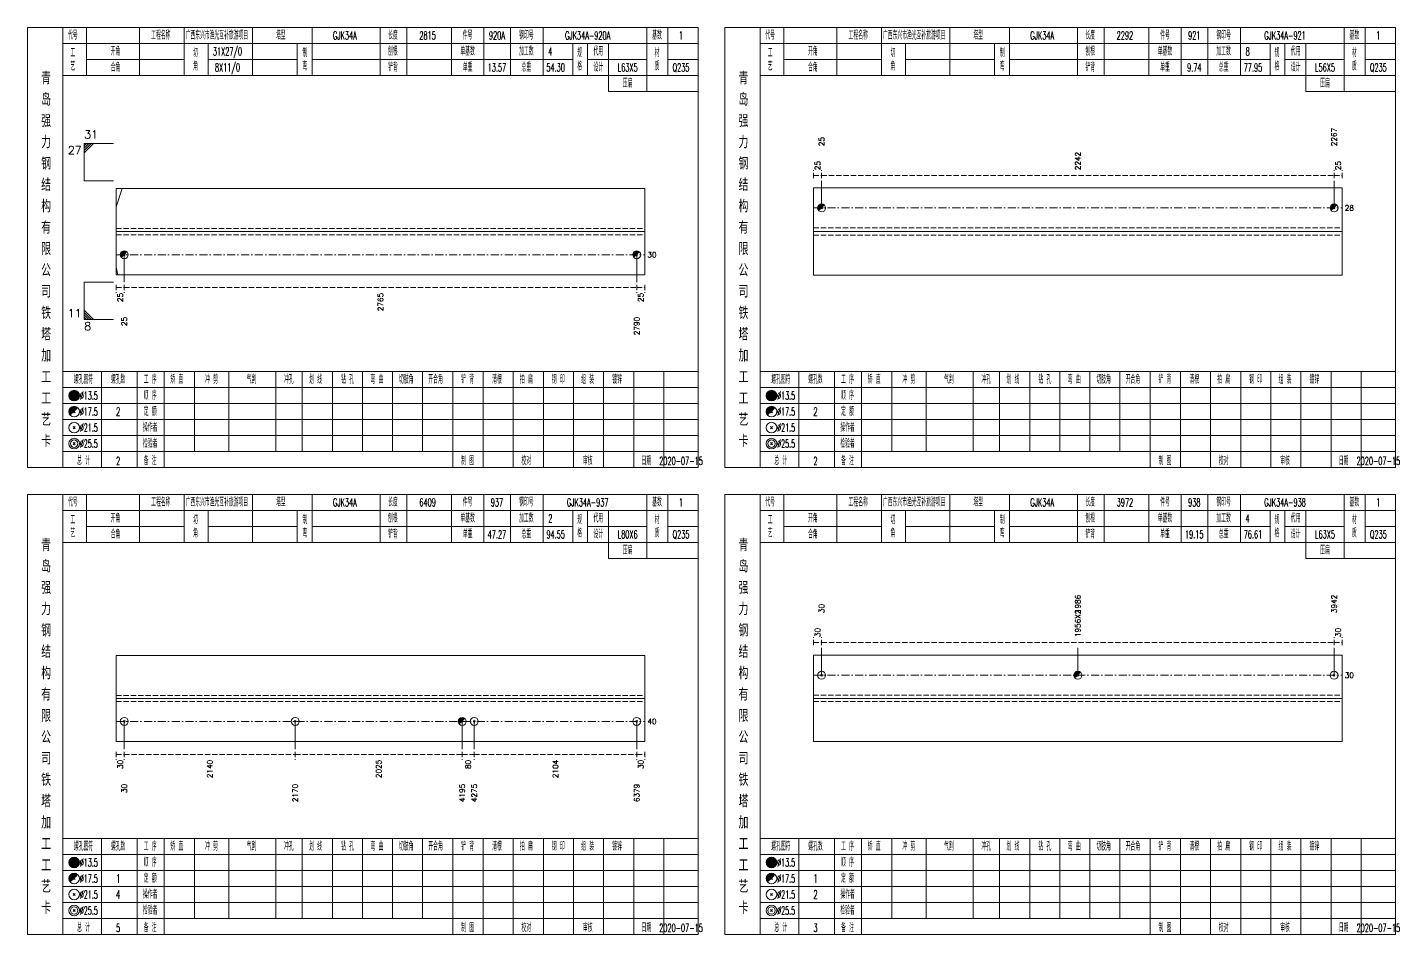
# Model space of a CAD drawing. Extents: x 0 to 2606, y -377 to 6479.
# Drawn here: x 1307 to 1821, y 2100 to 2440 of the extents above; entities that cross this region are included whole.
import ezdxf
from ezdxf.enums import TextEntityAlignment as Align

# ---------------------------------------------------------------- set-up
doc = ezdxf.new("R2010")
doc.units = 0
doc.header["$MEASUREMENT"] = 0
doc.linetypes.add('一点画线', pattern=[5.2, 3, -1, 0.2, -1])
doc.linetypes.add('虚线', pattern=[2.75, 2, -0.75])
doc.layers.get('0').update_dxf_attribs({"linetype": 'CONTINUOUS', "lineweight": 25})
doc.layers.add('1', color=7, linetype='CONTINUOUS', lineweight=25)
doc.layers.add('4', color=7, linetype='CONTINUOUS', lineweight=25)
doc.styles.get("Standard").update_dxf_attribs({"font": 'simplex.shx', "width": 0.7, "height": 3, "bigfont": 'gbhzfs.shx'})

msp = doc.modelspace()

# ---------------------------------------------------------------- linework, layer by layer
at = {"color": 7, "linetype": 'Continuous', "lineweight": 13}
for p, q in [((1328.3, 2396.5), (1339.3, 2396.5)), ((1328.3, 2382.5), (1328.3, 2396.5)), ((1329.17, 2396.5), (1328.3, 2395.62)), ((1330.05, 2396.5), (1328.3, 2394.75)), ((1330.92, 2396.5), (1328.3, 2393.88)), ((1331.8, 2396.5), (1328.3, 2393)), ((1328.3, 2382.5), (1339.3, 2382.5)), ((1604.7, 2372.34), (1604.7, 2382.5)), ((1796.8, 2372.34), (1796.8, 2382.5)), ((1340.3, 2372.75), (1342.48, 2379.69)), ((1343.3, 2354.81), (1343.3, 2344.5)), ((1535.4, 2354.81), (1535.4, 2344.5)), ((1340.3, 2350.14), (1340.86, 2347.31)), ((1328.3, 2344.5), (1339.3, 2344.5)), ((1328.3, 2344.5), (1328.3, 2330.5)), ((1331.8, 2330.5), (1328.3, 2334)), ((1330.92, 2330.5), (1328.3, 2333.12)), ((1330.05, 2330.5), (1328.3, 2332.25)), ((1329.17, 2330.5), (1328.3, 2331.38)), ((1328.3, 2330.5), (1339.3, 2330.5)), ((1604.7, 2197.19), (1604.7, 2207.5)), ((1700.75, 2197.19), (1700.75, 2207.5)), ((1796.8, 2197.19), (1796.8, 2207.5)), ((1604.4, 2196.89), (1605, 2197.49)), ((1605, 2196.89), (1604.4, 2197.49)), ((1796.5, 2196.89), (1797.1, 2197.49)), ((1797.1, 2196.89), (1796.5, 2197.49)), ((1343.3, 2179.88), (1343.3, 2169.5)), ((1407.37, 2179.88), (1407.37, 2169.5)), ((1469.97, 2179.88), (1469.97, 2169.5)), ((1474.47, 2179.88), (1474.47, 2169.5)), ((1535.4, 2179.88), (1535.4, 2169.5))]:
    msp.add_line(p, q, dxfattribs=at)
at = {"color": 8, "linetype": '虚线', "lineweight": 9}
for p, q in [((1601.7, 2383.5), (1601.7, 2386.5)), ((1601.7, 2384.5), (1604.7, 2384.5)), ((1604.7, 2383.5), (1604.7, 2386.5)), ((1604.7, 2383.5), (1604.7, 2386.5)), ((1604.7, 2384.5), (1796.8, 2384.5)), ((1796.8, 2383.5), (1796.8, 2386.5)), ((1796.8, 2383.5), (1796.8, 2386.5)), ((1796.8, 2384.5), (1799.8, 2384.5)), ((1799.8, 2383.5), (1799.8, 2386.5)), ((1340.3, 2343.5), (1340.3, 2340.5)), ((1340.3, 2342.5), (1343.3, 2342.5)), ((1343.3, 2343.5), (1343.3, 2340.5)), ((1343.3, 2343.5), (1343.3, 2340.5)), ((1343.3, 2342.5), (1535.4, 2342.5)), ((1535.4, 2343.5), (1535.4, 2340.5)), ((1535.4, 2343.5), (1535.4, 2340.5)), ((1535.4, 2342.5), (1538.4, 2342.5)), ((1538.4, 2343.5), (1538.4, 2340.5)), ((1601.7, 2208.5), (1601.7, 2211.5)), ((1601.7, 2209.5), (1604.7, 2209.5)), ((1604.7, 2208.5), (1604.7, 2211.5)), ((1604.7, 2208.5), (1604.7, 2211.5)), ((1604.7, 2209.5), (1796.8, 2209.5)), ((1796.8, 2208.5), (1796.8, 2211.5)), ((1796.8, 2208.5), (1796.8, 2211.5)), ((1796.8, 2209.5), (1799.8, 2209.5)), ((1799.8, 2208.5), (1799.8, 2211.5)), ((1340.3, 2168.5), (1340.3, 2165.5)), ((1340.3, 2167.5), (1343.3, 2167.5)), ((1343.3, 2168.5), (1343.3, 2165.5)), ((1343.3, 2168.5), (1343.3, 2165.5)), ((1343.3, 2167.5), (1407.37, 2167.5)), ((1407.37, 2168.5), (1407.37, 2165.5)), ((1407.37, 2168.5), (1407.37, 2165.5)), ((1407.37, 2167.5), (1469.97, 2167.5)), ((1469.97, 2168.5), (1469.97, 2165.5)), ((1469.97, 2168.5), (1469.97, 2165.5)), ((1469.97, 2167.5), (1474.47, 2167.5)), ((1474.47, 2168.5), (1474.47, 2165.5)), ((1474.47, 2168.5), (1474.47, 2165.5)), ((1474.47, 2167.5), (1535.4, 2167.5)), ((1535.4, 2168.5), (1535.4, 2165.5)), ((1535.4, 2168.5), (1535.4, 2165.5)), ((1535.4, 2167.5), (1538.4, 2167.5)), ((1538.4, 2168.5), (1538.4, 2165.5))]:
    msp.add_line(p, q, dxfattribs=at)
at = {"color": 7, "linetype": 'Continuous', "lineweight": 18}
for p, q in [((1340.3, 2379.69), (1340.3, 2347.31)), ((1340.3, 2379.69), (1538.4, 2379.69)), ((1538.4, 2379.69), (1538.4, 2347.31)), ((1601.7, 2379.84), (1601.7, 2347.16)), ((1601.7, 2379.84), (1799.8, 2379.84)), ((1799.8, 2379.84), (1799.8, 2347.16)), ((1340.3, 2363.5), (1538.4, 2363.5)), ((1601.7, 2363.5), (1799.8, 2363.5)), ((1340.3, 2204.62), (1340.3, 2172.38)), ((1340.3, 2204.62), (1538.4, 2204.62)), ((1538.4, 2204.62), (1538.4, 2172.38)), ((1601.7, 2204.69), (1601.7, 2172.31)), ((1601.7, 2204.69), (1799.8, 2204.69)), ((1799.8, 2204.69), (1799.8, 2172.31)), ((1340.3, 2188.5), (1538.4, 2188.5)), ((1601.7, 2188.5), (1799.8, 2188.5))]:
    msp.add_line(p, q, dxfattribs=at)
at = {"color": 3, "linetype": '一点画线', "lineweight": 13}
for p, q in [((1601.7, 2372.34), (1799.8, 2372.34)), ((1340.3, 2354.81), (1538.4, 2354.81)), ((1601.7, 2197.19), (1799.8, 2197.19)), ((1340.3, 2179.88), (1538.4, 2179.88))]:
    msp.add_line(p, q, dxfattribs=at)
at = {"color": 7, "linetype": 'Continuous', "lineweight": 0}
for p, q in [((1604.4, 2372.04), (1605, 2372.64)), ((1604.4, 2372.64), (1605, 2372.04)), ((1796.5, 2372.04), (1797.1, 2372.64)), ((1796.5, 2372.64), (1797.1, 2372.04)), ((1700.45, 2196.89), (1701.05, 2197.49)), ((1700.45, 2197.49), (1701.05, 2196.89))]:
    msp.add_line(p, q, dxfattribs=at)
at = {"color": 1, "linetype": '虚线', "lineweight": 18}
for p, q in [((1340.3, 2364.69), (1538.4, 2364.69)), ((1340.3, 2362.31), (1538.4, 2362.31)), ((1601.7, 2364.84), (1799.8, 2364.84)), ((1601.7, 2362.16), (1799.8, 2362.16)), ((1340.3, 2189.62), (1538.4, 2189.62)), ((1340.3, 2187.38), (1538.4, 2187.38)), ((1601.7, 2189.69), (1799.8, 2189.69)), ((1601.7, 2187.31), (1799.8, 2187.31))]:
    msp.add_line(p, q, dxfattribs=at)
at = {"color": 7, "linetype": 'Continuous', "lineweight": 13}
for centre in [(1604.7, 2372.34), (1796.8, 2372.34), (1604.7, 2197.19), (1700.75, 2197.19), (1796.8, 2197.19)]:
    msp.add_circle(centre, 1.5, dxfattribs=at)
for centre, radius in [((1604.7, 2372.34), 1.35), ((1604.7, 2372.34), 1.2), ((1604.7, 2372.34), 1.05), ((1604.7, 2372.34), 0.9), ((1604.7, 2372.34), 0.75), ((1604.7, 2372.34), 0.6), ((1604.7, 2372.34), 0.45), ((1604.7, 2372.34), 0.3), ((1604.7, 2372.34), 0.15), ((1796.8, 2372.34), 1.35), ((1796.8, 2372.34), 1.2), ((1796.8, 2372.34), 1.05), ((1796.8, 2372.34), 0.9), ((1796.8, 2372.34), 0.75), ((1796.8, 2372.34), 0.6), ((1796.8, 2372.34), 0.45), ((1796.8, 2372.34), 0.3), ((1796.8, 2372.34), 0.15), ((1700.75, 2197.19), 1.35), ((1700.75, 2197.19), 1.2), ((1700.75, 2197.19), 1.05), ((1700.75, 2197.19), 0.9), ((1700.75, 2197.19), 0.75), ((1700.75, 2197.19), 0.6), ((1700.75, 2197.19), 0.45), ((1700.75, 2197.19), 0.3), ((1700.75, 2197.19), 0.15)]:
    msp.add_arc(centre, radius, 45, 225, dxfattribs=at)
at = {"layer": '1', "color": 7, "linetype": 'Continuous', "lineweight": 0}
for p, q in [((1343, 2354.51), (1343.6, 2355.11)), ((1343, 2355.11), (1343.6, 2354.51)), ((1535.1, 2354.51), (1535.7, 2355.11)), ((1535.1, 2355.11), (1535.7, 2354.51)), ((1469.67, 2179.57), (1470.27, 2180.18)), ((1469.67, 2180.18), (1470.27, 2179.57))]:
    msp.add_line(p, q, dxfattribs=at)
at = {"layer": '1', "color": 7, "linetype": 'Continuous', "lineweight": 18}
for p, q in [((1340.3, 2347.31), (1538.4, 2347.31)), ((1601.7, 2347.16), (1799.8, 2347.16)), ((1340.3, 2172.38), (1538.4, 2172.38)), ((1601.7, 2172.31), (1799.8, 2172.31))]:
    msp.add_line(p, q, dxfattribs=at)
at = {"layer": '1', "color": 7, "linetype": 'Continuous', "lineweight": 13}
for p, q in [((1343, 2179.57), (1343.6, 2180.18)), ((1343.6, 2179.57), (1343, 2180.18)), ((1407.07, 2179.57), (1407.67, 2180.18)), ((1407.67, 2179.57), (1407.07, 2180.18)), ((1474.17, 2179.57), (1474.77, 2180.18)), ((1474.77, 2179.57), (1474.17, 2180.18)), ((1535.1, 2179.57), (1535.7, 2180.18)), ((1535.7, 2179.57), (1535.1, 2180.18))]:
    msp.add_line(p, q, dxfattribs=at)
for centre in [(1343.3, 2354.81), (1535.4, 2354.81), (1343.3, 2179.88), (1407.37, 2179.88), (1469.97, 2179.88), (1474.47, 2179.88), (1535.4, 2179.88)]:
    msp.add_circle(centre, 1.5, dxfattribs=at)
for centre, radius in [((1343.3, 2354.81), 1.35), ((1343.3, 2354.81), 1.2), ((1343.3, 2354.81), 1.05), ((1343.3, 2354.81), 0.9), ((1535.4, 2354.81), 1.35), ((1535.4, 2354.81), 1.2), ((1535.4, 2354.81), 1.05), ((1535.4, 2354.81), 0.9), ((1343.3, 2354.81), 0.75), ((1343.3, 2354.81), 0.6), ((1343.3, 2354.81), 0.45), ((1343.3, 2354.81), 0.3), ((1343.3, 2354.81), 0.15), ((1535.4, 2354.81), 0.75), ((1535.4, 2354.81), 0.6), ((1535.4, 2354.81), 0.45), ((1535.4, 2354.81), 0.3), ((1535.4, 2354.81), 0.15), ((1469.97, 2179.88), 1.35), ((1469.97, 2179.88), 1.2), ((1469.97, 2179.88), 1.05), ((1469.97, 2179.88), 0.9), ((1469.97, 2179.88), 0.75), ((1469.97, 2179.88), 0.6), ((1469.97, 2179.88), 0.45), ((1469.97, 2179.88), 0.3), ((1469.97, 2179.88), 0.15)]:
    msp.add_arc(centre, radius, 45, 225, dxfattribs=at)
at = {"layer": '4', "color": 1, "linetype": 'Continuous', "lineweight": 18}
for p, q in [((1320.3, 2275), (1320.3, 2440)), ((1329.2, 2422), (1329.2, 2440)), ((1349, 2422), (1349, 2440)), ((1365.8, 2422), (1365.8, 2440)), ((1391.4, 2422), (1391.4, 2440)), ((1413.7, 2422), (1413.7, 2440)), ((1439.2, 2422), (1439.2, 2440)), ((1449.2, 2422), (1449.2, 2440)), ((1465.9, 2422), (1465.9, 2440)), ((1478.1, 2422), (1478.1, 2440)), ((1488.1, 2422), (1488.1, 2440)), ((1500.3, 2422), (1500.3, 2440)), ((1539.2, 2416), (1539.2, 2440)), ((1547, 2422), (1547, 2440)), ((1581.7, 2275), (1581.7, 2440)), ((1590.6, 2422), (1590.6, 2440)), ((1610.4, 2422), (1610.4, 2440)), ((1627.2, 2422), (1627.2, 2440)), ((1652.8, 2422), (1652.8, 2440)), ((1675.1, 2422), (1675.1, 2440)), ((1700.6, 2422), (1700.6, 2440)), ((1710.6, 2422), (1710.6, 2440)), ((1727.3, 2422), (1727.3, 2440)), ((1739.5, 2422), (1739.5, 2440)), ((1749.5, 2422), (1749.5, 2440)), ((1761.7, 2422), (1761.7, 2440)), ((1800.6, 2416), (1800.6, 2440)), ((1808.4, 2422), (1808.4, 2440)), ((1320.3, 2434), (1558.4, 2434)), ((1374.8, 2422), (1374.8, 2434)), ((1408.1, 2422), (1408.1, 2434)), ((1511.4, 2422), (1511.4, 2434)), ((1517, 2422), (1517, 2434)), ((1524.8, 2416), (1524.8, 2434)), ((1581.7, 2434), (1819.8, 2434)), ((1636.2, 2422), (1636.2, 2434)), ((1669.5, 2422), (1669.5, 2434)), ((1772.8, 2422), (1772.8, 2434)), ((1778.4, 2422), (1778.4, 2434)), ((1786.2, 2416), (1786.2, 2434)), ((1329.2, 2428), (1365.8, 2428)), ((1374.8, 2428), (1408.1, 2428)), ((1413.7, 2428), (1511.4, 2428)), ((1517, 2428), (1539.2, 2428)), ((1547, 2428), (1558.4, 2428)), ((1590.6, 2428), (1627.2, 2428)), ((1636.2, 2428), (1669.5, 2428)), ((1675.1, 2428), (1772.8, 2428)), ((1778.4, 2428), (1800.6, 2428)), ((1808.4, 2428), (1819.8, 2428)), ((1320.3, 2422), (1558.4, 2422)), ((1581.7, 2422), (1819.8, 2422)), ((1524.8, 2416), (1558.4, 2416)), ((1786.2, 2416), (1819.8, 2416)), ((1320.3, 2311), (1558.4, 2311)), ((1334.8, 2275), (1334.8, 2311)), ((1348.1, 2275), (1348.1, 2311)), ((1358.2, 2275), (1358.2, 2311)), ((1369.6, 2281), (1369.6, 2311)), ((1382.5, 2281), (1382.5, 2311)), ((1400.1, 2281), (1400.1, 2311)), ((1410, 2281), (1410, 2311)), ((1421.3, 2281), (1421.3, 2311)), ((1432.6, 2281), (1432.6, 2311)), ((1443.9, 2281), (1443.9, 2311)), ((1455.1, 2281), (1455.1, 2311)), ((1466.5, 2281), (1466.5, 2311)), ((1477.8, 2281), (1477.8, 2311)), ((1489.1, 2281), (1489.1, 2311)), ((1500.4, 2281), (1500.4, 2311)), ((1511.7, 2281), (1511.7, 2311)), ((1523, 2281), (1523, 2311)), ((1534.3, 2281), (1534.3, 2311)), ((1545.6, 2281), (1545.6, 2311)), ((1581.7, 2311), (1819.8, 2311)), ((1596.2, 2275), (1596.2, 2311)), ((1609.5, 2275), (1609.5, 2311)), ((1619.6, 2275), (1619.6, 2311)), ((1631, 2281), (1631, 2311)), ((1643.9, 2281), (1643.9, 2311)), ((1661.5, 2281), (1661.5, 2311)), ((1671.4, 2281), (1671.4, 2311)), ((1682.7, 2281), (1682.7, 2311)), ((1694, 2281), (1694, 2311)), ((1705.3, 2281), (1705.3, 2311)), ((1716.5, 2281), (1716.5, 2311)), ((1727.9, 2281), (1727.9, 2311)), ((1739.2, 2281), (1739.2, 2311)), ((1750.5, 2281), (1750.5, 2311)), ((1761.8, 2281), (1761.8, 2311)), ((1773.1, 2281), (1773.1, 2311)), ((1784.4, 2281), (1784.4, 2311)), ((1795.7, 2281), (1795.7, 2311)), ((1807, 2281), (1807, 2311)), ((1320.3, 2305), (1558.4, 2305)), ((1581.7, 2305), (1819.8, 2305)), ((1320.3, 2299), (1558.4, 2299)), ((1581.7, 2299), (1819.8, 2299)), ((1320.3, 2293), (1558.4, 2293)), ((1581.7, 2293), (1819.8, 2293)), ((1320.3, 2287), (1558.4, 2287)), ((1581.7, 2287), (1819.8, 2287)), ((1320.3, 2281), (1558.4, 2281)), ((1466.5, 2275), (1466.5, 2281)), ((1477.8, 2275), (1477.8, 2281)), ((1489.1, 2275), (1489.1, 2281)), ((1500.4, 2275), (1500.4, 2281)), ((1511.7, 2275), (1511.7, 2281)), ((1523, 2275), (1523, 2281)), ((1534.3, 2275), (1534.3, 2281)), ((1545.6, 2275), (1545.6, 2281)), ((1581.7, 2281), (1819.8, 2281)), ((1727.9, 2275), (1727.9, 2281)), ((1739.2, 2275), (1739.2, 2281)), ((1750.5, 2275), (1750.5, 2281)), ((1761.8, 2275), (1761.8, 2281)), ((1773.1, 2275), (1773.1, 2281)), ((1784.4, 2275), (1784.4, 2281)), ((1795.7, 2275), (1795.7, 2281)), ((1807, 2275), (1807, 2281)), ((1320.3, 2100), (1320.3, 2265)), ((1329.2, 2247), (1329.2, 2265)), ((1349, 2247), (1349, 2265)), ((1365.8, 2247), (1365.8, 2265)), ((1391.4, 2247), (1391.4, 2265)), ((1413.7, 2247), (1413.7, 2265)), ((1439.2, 2247), (1439.2, 2265)), ((1449.2, 2247), (1449.2, 2265)), ((1465.9, 2247), (1465.9, 2265)), ((1478.1, 2247), (1478.1, 2265)), ((1488.1, 2247), (1488.1, 2265)), ((1500.3, 2247), (1500.3, 2265)), ((1539.2, 2241), (1539.2, 2265)), ((1547, 2247), (1547, 2265)), ((1581.7, 2100), (1581.7, 2265)), ((1590.6, 2247), (1590.6, 2265)), ((1610.4, 2247), (1610.4, 2265)), ((1627.2, 2247), (1627.2, 2265)), ((1652.8, 2247), (1652.8, 2265)), ((1675.1, 2247), (1675.1, 2265)), ((1700.6, 2247), (1700.6, 2265)), ((1710.6, 2247), (1710.6, 2265)), ((1727.3, 2247), (1727.3, 2265)), ((1739.5, 2247), (1739.5, 2265)), ((1749.5, 2247), (1749.5, 2265)), ((1761.7, 2247), (1761.7, 2265)), ((1800.6, 2241), (1800.6, 2265)), ((1808.4, 2247), (1808.4, 2265)), ((1320.3, 2259), (1558.4, 2259)), ((1374.8, 2247), (1374.8, 2259)), ((1408.1, 2247), (1408.1, 2259)), ((1511.4, 2247), (1511.4, 2259)), ((1517, 2247), (1517, 2259)), ((1524.8, 2241), (1524.8, 2259)), ((1581.7, 2259), (1819.8, 2259)), ((1636.2, 2247), (1636.2, 2259)), ((1669.5, 2247), (1669.5, 2259)), ((1772.8, 2247), (1772.8, 2259)), ((1778.4, 2247), (1778.4, 2259)), ((1786.2, 2241), (1786.2, 2259)), ((1329.2, 2253), (1365.8, 2253)), ((1374.8, 2253), (1408.1, 2253)), ((1413.7, 2253), (1511.4, 2253)), ((1517, 2253), (1539.2, 2253)), ((1547, 2253), (1558.4, 2253)), ((1590.6, 2253), (1627.2, 2253)), ((1636.2, 2253), (1669.5, 2253)), ((1675.1, 2253), (1772.8, 2253)), ((1778.4, 2253), (1800.6, 2253)), ((1808.4, 2253), (1819.8, 2253)), ((1320.3, 2247), (1558.4, 2247)), ((1581.7, 2247), (1819.8, 2247)), ((1524.8, 2241), (1558.4, 2241)), ((1786.2, 2241), (1819.8, 2241)), ((1320.3, 2136), (1558.4, 2136)), ((1334.8, 2100), (1334.8, 2136)), ((1348.1, 2100), (1348.1, 2136)), ((1358.2, 2100), (1358.2, 2136)), ((1369.6, 2106), (1369.6, 2136)), ((1382.5, 2106), (1382.5, 2136)), ((1400.1, 2106), (1400.1, 2136)), ((1410, 2106), (1410, 2136)), ((1421.3, 2106), (1421.3, 2136)), ((1432.6, 2106), (1432.6, 2136)), ((1443.9, 2106), (1443.9, 2136)), ((1455.1, 2106), (1455.1, 2136)), ((1466.5, 2106), (1466.5, 2136)), ((1477.8, 2106), (1477.8, 2136)), ((1489.1, 2106), (1489.1, 2136)), ((1500.4, 2106), (1500.4, 2136)), ((1511.7, 2106), (1511.7, 2136)), ((1523, 2106), (1523, 2136)), ((1534.3, 2106), (1534.3, 2136)), ((1545.6, 2106), (1545.6, 2136)), ((1581.7, 2136), (1819.8, 2136)), ((1596.2, 2100), (1596.2, 2136)), ((1609.5, 2100), (1609.5, 2136)), ((1619.6, 2100), (1619.6, 2136)), ((1631, 2106), (1631, 2136)), ((1643.9, 2106), (1643.9, 2136)), ((1661.5, 2106), (1661.5, 2136)), ((1671.4, 2106), (1671.4, 2136)), ((1682.7, 2106), (1682.7, 2136)), ((1694, 2106), (1694, 2136)), ((1705.3, 2106), (1705.3, 2136)), ((1716.5, 2106), (1716.5, 2136)), ((1727.9, 2106), (1727.9, 2136)), ((1739.2, 2106), (1739.2, 2136)), ((1750.5, 2106), (1750.5, 2136)), ((1761.8, 2106), (1761.8, 2136)), ((1773.1, 2106), (1773.1, 2136)), ((1784.4, 2106), (1784.4, 2136)), ((1795.7, 2106), (1795.7, 2136)), ((1807, 2106), (1807, 2136)), ((1320.3, 2130), (1558.4, 2130)), ((1581.7, 2130), (1819.8, 2130)), ((1320.3, 2124), (1558.4, 2124)), ((1581.7, 2124), (1819.8, 2124)), ((1320.3, 2118), (1558.4, 2118)), ((1581.7, 2118), (1819.8, 2118)), ((1320.3, 2112), (1558.4, 2112)), ((1581.7, 2112), (1819.8, 2112)), ((1320.3, 2106), (1558.4, 2106)), ((1466.5, 2100), (1466.5, 2106)), ((1477.8, 2100), (1477.8, 2106)), ((1489.1, 2100), (1489.1, 2106)), ((1500.4, 2100), (1500.4, 2106)), ((1511.7, 2100), (1511.7, 2106)), ((1523, 2100), (1523, 2106)), ((1534.3, 2100), (1534.3, 2106)), ((1545.6, 2100), (1545.6, 2106)), ((1581.7, 2106), (1819.8, 2106)), ((1727.9, 2100), (1727.9, 2106)), ((1739.2, 2100), (1739.2, 2106)), ((1750.5, 2100), (1750.5, 2106)), ((1761.8, 2100), (1761.8, 2106)), ((1773.1, 2100), (1773.1, 2106)), ((1784.4, 2100), (1784.4, 2106)), ((1795.7, 2100), (1795.7, 2106)), ((1807, 2100), (1807, 2106))]:
    msp.add_line(p, q, dxfattribs=at)
at = {"layer": '4', "color": 7, "linetype": 'Continuous', "lineweight": 13}
for p, q in [((1324.3, 2301.8), (1324.7, 2302.2)), ((1324.7, 2301.8), (1324.3, 2302.2)), ((1585.7, 2301.8), (1586.1, 2302.2)), ((1586.1, 2301.8), (1585.7, 2302.2)), ((1324.1, 2289.6), (1324.9, 2290.4)), ((1324.9, 2289.6), (1324.1, 2290.4)), ((1585.5, 2289.6), (1586.3, 2290.4)), ((1586.3, 2289.6), (1585.5, 2290.4)), ((1324.1, 2283.6), (1324.9, 2284.4)), ((1324.9, 2283.6), (1324.1, 2284.4)), ((1585.5, 2283.6), (1586.3, 2284.4)), ((1586.3, 2283.6), (1585.5, 2284.4)), ((1324.3, 2126.8), (1324.7, 2127.2)), ((1324.7, 2126.8), (1324.3, 2127.2)), ((1585.7, 2126.8), (1586.1, 2127.2)), ((1586.1, 2126.8), (1585.7, 2127.2)), ((1324.1, 2114.6), (1324.9, 2115.4)), ((1324.9, 2114.6), (1324.1, 2115.4)), ((1585.5, 2114.6), (1586.3, 2115.4)), ((1586.3, 2114.6), (1585.5, 2115.4)), ((1324.1, 2108.6), (1324.9, 2109.4)), ((1324.9, 2108.6), (1324.1, 2109.4)), ((1585.5, 2108.6), (1586.3, 2109.4)), ((1586.3, 2108.6), (1585.5, 2109.4))]:
    msp.add_line(p, q, dxfattribs=at)
at = {"layer": '4', "color": 7, "linetype": 'Continuous', "lineweight": 0}
for p, q in [((1324.1, 2295.6), (1324.9, 2296.4)), ((1324.1, 2296.4), (1324.9, 2295.6)), ((1585.5, 2295.6), (1586.3, 2296.4)), ((1585.5, 2296.4), (1586.3, 2295.6)), ((1324.1, 2120.6), (1324.9, 2121.4)), ((1324.1, 2121.4), (1324.9, 2120.6)), ((1585.5, 2120.6), (1586.3, 2121.4)), ((1585.5, 2121.4), (1586.3, 2120.6))]:
    msp.add_line(p, q, dxfattribs=at)
at = {"layer": '4', "color": 1, "linetype": 'Continuous', "lineweight": 18}
for points in [[(1307, 2440), (1307, 2275), (1558.4, 2275), (1558.4, 2440)], [(1568.4, 2440), (1568.4, 2275), (1819.8, 2275), (1819.8, 2440)], [(1307, 2265), (1307, 2100), (1558.4, 2100), (1558.4, 2265)], [(1568.4, 2265), (1568.4, 2100), (1819.8, 2100), (1819.8, 2265)]]:
    msp.add_lwpolyline(points, close=True, dxfattribs=at)
at = {"layer": '4', "color": 7, "linetype": 'Continuous', "lineweight": 13}
for centre, radius in [((1324.5, 2302), 2), ((1324.5, 2302), 1.8), ((1324.5, 2302), 1.6), ((1324.5, 2302), 1.4), ((1324.5, 2302), 1.2), ((1324.5, 2302), 1), ((1324.5, 2302), 0.8), ((1324.5, 2302), 0.6), ((1324.5, 2302), 0.4), ((1324.5, 2302), 0.2), ((1585.9, 2302), 2), ((1585.9, 2302), 1.8), ((1585.9, 2302), 1.6), ((1585.9, 2302), 1.4), ((1585.9, 2302), 1.2), ((1585.9, 2302), 1), ((1585.9, 2302), 0.8), ((1585.9, 2302), 0.6), ((1585.9, 2302), 0.4), ((1585.9, 2302), 0.2), ((1324.5, 2296), 2), ((1585.9, 2296), 2), ((1324.5, 2290), 2), ((1585.9, 2290), 2), ((1324.5, 2284), 2), ((1324.5, 2284), 1.4), ((1585.9, 2284), 2), ((1585.9, 2284), 1.4), ((1324.5, 2127), 2), ((1324.5, 2127), 1.8), ((1324.5, 2127), 1.6), ((1324.5, 2127), 1.4), ((1324.5, 2127), 1.2), ((1324.5, 2127), 1), ((1324.5, 2127), 0.8), ((1324.5, 2127), 0.6), ((1324.5, 2127), 0.4), ((1324.5, 2127), 0.2), ((1585.9, 2127), 2), ((1585.9, 2127), 1.8), ((1585.9, 2127), 1.6), ((1585.9, 2127), 1.4), ((1585.9, 2127), 1.2), ((1585.9, 2127), 1), ((1585.9, 2127), 0.8), ((1585.9, 2127), 0.6), ((1585.9, 2127), 0.4), ((1585.9, 2127), 0.2), ((1324.5, 2121), 2), ((1585.9, 2121), 2), ((1324.5, 2115), 2), ((1585.9, 2115), 2), ((1324.5, 2109), 2), ((1324.5, 2109), 1.4), ((1585.9, 2109), 2), ((1585.9, 2109), 1.4)]:
    msp.add_circle(centre, radius, dxfattribs=at)
for centre, radius in [((1324.5, 2296), 1.8), ((1324.5, 2296), 1.6), ((1324.5, 2296), 1.4), ((1324.5, 2296), 1.2), ((1324.5, 2296), 1), ((1324.5, 2296), 0.8), ((1324.5, 2296), 0.6), ((1324.5, 2296), 0.4), ((1324.5, 2296), 0.2), ((1585.9, 2296), 1.8), ((1585.9, 2296), 1.6), ((1585.9, 2296), 1.4), ((1585.9, 2296), 1.2), ((1585.9, 2296), 1), ((1585.9, 2296), 0.8), ((1585.9, 2296), 0.6), ((1585.9, 2296), 0.4), ((1585.9, 2296), 0.2), ((1324.5, 2121), 1.8), ((1324.5, 2121), 1.6), ((1324.5, 2121), 1.4), ((1324.5, 2121), 1.2), ((1324.5, 2121), 1), ((1324.5, 2121), 0.8), ((1324.5, 2121), 0.6), ((1324.5, 2121), 0.4), ((1324.5, 2121), 0.2), ((1585.9, 2121), 1.8), ((1585.9, 2121), 1.6), ((1585.9, 2121), 1.4), ((1585.9, 2121), 1.2), ((1585.9, 2121), 1), ((1585.9, 2121), 0.8), ((1585.9, 2121), 0.6), ((1585.9, 2121), 0.4), ((1585.9, 2121), 0.2)]:
    msp.add_arc(centre, radius, 45, 225, dxfattribs=at)

# ---------------------------------------------------------------- texts
at = {"color": 7, "linetype": 'Continuous', "lineweight": 13}
for s, p in [('2267', (1796.8, 2395.5)), ('25', (1604.7, 2395.5)), ('30', (1604.7, 2220.5)), ('1986', (1700.75, 2220.5)), ('3942', (1796.8, 2220.5))]:
    msp.add_text(s, height=2, rotation=90, dxfattribs=at).set_placement(p, align=Align.MIDDLE_LEFT)
msp.add_text('31', height=3, dxfattribs=at).set_placement((1328.3, 2397.5), align=Align.BOTTOM_LEFT)
msp.add_text('27', height=3, dxfattribs=at).set_placement((1327.3, 2395.5), align=Align.TOP_RIGHT)
at = {"color": 8, "linetype": 'Continuous', "lineweight": 9}
for s, p in [('2242', (1700.75, 2386.5)), ('25', (1603.2, 2386.5)), ('25', (1798.3, 2386.5)), ('1956X2', (1700.75, 2211.5)), ('30', (1603.2, 2211.5)), ('30', (1798.3, 2211.5))]:
    msp.add_text(s, height=2, rotation=90, dxfattribs=at).set_placement(p, align=Align.MIDDLE_LEFT)
at = {"color": 7, "linetype": 'Continuous', "lineweight": 13}
for s, p in [('28', (1800.8, 2372.34)), ('30', (1539.4, 2354.81)), ('30', (1800.8, 2197.19)), ('40', (1539.4, 2179.88))]:
    msp.add_text(s, height=2, dxfattribs=at).set_placement(p, align=Align.MIDDLE_LEFT)
at = {"color": 8, "linetype": 'Continuous', "lineweight": 9}
for s, p in [('25', (1341.8, 2340.5)), ('2765', (1439.35, 2340.5)), ('25', (1536.9, 2340.5)), ('30', (1341.8, 2165.5)), ('2140', (1375.34, 2165.5)), ('2025', (1438.67, 2165.5)), ('80', (1472.22, 2165.5)), ('2104', (1504.93, 2165.5)), ('30', (1536.9, 2165.5))]:
    msp.add_text(s, height=2, rotation=90, dxfattribs=at).set_placement(p, align=Align.MIDDLE_RIGHT)
at = {"color": 7, "linetype": 'Continuous', "lineweight": 13}
msp.add_text('11', height=3, dxfattribs=at).set_placement((1327.3, 2330.5), align=Align.BOTTOM_RIGHT)
msp.add_text('8', height=3, dxfattribs=at).set_placement((1328.3, 2329.5), align=Align.TOP_LEFT)
at = {"layer": '1', "color": 7, "linetype": 'Continuous', "lineweight": 13}
for s, p in [('25', (1343.3, 2331.5)), ('2790', (1535.4, 2331.5)), ('30', (1343.3, 2156.5)), ('2170', (1407.37, 2156.5)), ('4195', (1469.97, 2156.5)), ('4275', (1474.47, 2156.5)), ('6379', (1535.4, 2156.5))]:
    msp.add_text(s, height=2, rotation=90, dxfattribs=at).set_placement(p, align=Align.MIDDLE_RIGHT)
at = {"layer": '4', "color": 1, "linetype": 'Continuous', "lineweight": 13}
for s, height, width, p in [('代号', 3, 0.6, (1324, 2437)), ('工程名称', 3, 0.6, (1357, 2437)), ('广西东兴市渔光互补旅游项目', 3, 0.6, (1378, 2437)), ('塔型', 3, 0.6, (1402, 2437)), ('GJK34A', 3, 0.6, (1426, 2437)), ('长度', 3, 0.6, (1444, 2437)), ('2815', 3, 0.6, (1457, 2437)), ('件号', 3, 0.6, (1472, 2437)), ('920A', 3, 0.6, (1483, 2437)), ('钢印号', 3, 0.6, (1494, 2437)), ('GJK34A-920A', 3, 0.6, (1517, 2437)), ('基数', 3, 0.6, (1543, 2437)), ('1', 3, 0.6, (1552, 2437)), ('代号', 3, 0.6, (1585.4, 2437)), ('工程名称', 3, 0.6, (1618.4, 2437)), ('广西东兴市渔光互补旅游项目', 3, 0.6, (1639.4, 2437)), ('塔型', 3, 0.6, (1663.4, 2437)), ('GJK34A', 3, 0.6, (1687.4, 2437)), ('长度', 3, 0.6, (1705.4, 2437)), ('2292', 3, 0.6, (1718.4, 2437)), ('件号', 3, 0.6, (1733.4, 2437)), ('921', 3, 0.6, (1744.4, 2437)), ('钢印号', 3, 0.6, (1755.4, 2437)), ('GJK34A-921', 3, 0.6, (1778.4, 2437)), ('基数', 3, 0.6, (1804.4, 2437)), ('1', 3, 0.6, (1813.4, 2437)), ('31X27/0', 3, 0.6, (1382, 2431)), ('工', 3, 0.6, (1324, 2430.4)), ('开角', 3, 0.6, (1340, 2431)), ('切', 3, 0.6, (1370, 2430.4)), ('制', 3, 0.6, (1411, 2430.4)), ('刨根', 3, 0.6, (1444, 2431)), ('单基数', 3, 0.6, (1472, 2431)), ('加工数', 3, 0.6, (1494, 2431)), ('4', 3, 0.6, (1503, 2431)), ('规', 3, 0.6, (1514, 2430.4)), ('代用', 3, 0.6, (1521, 2431)), ('材', 3, 0.6, (1543, 2430.4)), ('工', 3, 0.6, (1585.4, 2430.4)), ('开角', 3, 0.6, (1601.4, 2431)), ('切', 3, 0.6, (1631.4, 2430.4)), ('制', 3, 0.6, (1672.4, 2430.4)), ('刨根', 3, 0.6, (1705.4, 2431)), ('单基数', 3, 0.6, (1733.4, 2431)), ('加工数', 3, 0.6, (1755.4, 2431)), ('8', 3, 0.6, (1764.4, 2431)), ('规', 3, 0.6, (1775.4, 2430.4)), ('代用', 3, 0.6, (1782.4, 2431)), ('材', 3, 0.6, (1804.4, 2430.4)), ('青', 4.6, 0.8, (1314, 2421)), ('艺', 3, 0.6, (1324, 2425.4)), ('合角', 3, 0.6, (1340, 2425)), ('角', 3, 0.6, (1370, 2425.4)), ('8X11/0', 3, 0.6, (1382, 2425)), ('弯', 3, 0.6, (1411, 2425.4)), ('铲背', 3, 0.6, (1444, 2425)), ('单重', 3, 0.6, (1472, 2425)), ('13.57', 3, 0.6, (1483, 2425)), ('总重', 3, 0.6, (1494, 2425)), ('54.30', 3, 0.6, (1505, 2425)), ('格', 3, 0.6, (1514, 2425.4)), ('设计', 3, 0.6, (1521, 2425)), ('L63X5', 3, 0.6, (1532, 2425)), ('质', 3, 0.6, (1543, 2425.4)), ('Q235', 3, 0.6, (1552, 2425)), ('青', 4.6, 0.8, (1575.4, 2421)), ('艺', 3, 0.6, (1585.4, 2425.4)), ('合角', 3, 0.6, (1601.4, 2425)), ('角', 3, 0.6, (1631.4, 2425.4)), ('弯', 3, 0.6, (1672.4, 2425.4)), ('铲背', 3, 0.6, (1705.4, 2425)), ('单重', 3, 0.6, (1733.4, 2425)), ('9.74', 3, 0.6, (1744.4, 2425)), ('总重', 3, 0.6, (1755.4, 2425)), ('77.95', 3, 0.6, (1766.4, 2425)), ('格', 3, 0.6, (1775.4, 2425.4)), ('设计', 3, 0.6, (1782.4, 2425)), ('L56X5', 3, 0.6, (1793.4, 2425)), ('质', 3, 0.6, (1804.4, 2425.4)), ('Q235', 3, 0.6, (1813.4, 2425)), ('压扁', 3, 0.6, (1532, 2419)), ('压扁', 3, 0.6, (1793.4, 2419)), ('岛', 4.6, 0.8, (1314, 2413)), ('岛', 4.6, 0.8, (1575.4, 2413)), ('强', 4.6, 0.8, (1314, 2405)), ('强', 4.6, 0.8, (1575.4, 2405)), ('力', 4.6, 0.8, (1314, 2397)), ('力', 4.6, 0.8, (1575.4, 2397)), ('钢', 4.6, 0.8, (1314, 2389)), ('钢', 4.6, 0.8, (1575.4, 2389)), ('结', 4.6, 0.8, (1314, 2381)), ('结', 4.6, 0.8, (1575.4, 2381)), ('构', 4.6, 0.8, (1314, 2373)), ('构', 4.6, 0.8, (1575.4, 2373)), ('有', 4.6, 0.8, (1314, 2365)), ('有', 4.6, 0.8, (1575.4, 2365)), ('限', 4.6, 0.8, (1314, 2357)), ('限', 4.6, 0.8, (1575.4, 2357)), ('公', 4.6, 0.8, (1314, 2349)), ('公', 4.6, 0.8, (1575.4, 2349)), ('司', 4.6, 0.8, (1314, 2341)), ('司', 4.6, 0.8, (1575.4, 2341)), ('铁', 4.6, 0.8, (1314, 2333)), ('铁', 4.6, 0.8, (1575.4, 2333)), ('塔', 4.6, 0.8, (1314, 2325)), ('塔', 4.6, 0.8, (1575.4, 2325)), ('加', 4.6, 0.8, (1314, 2317)), ('加', 4.6, 0.8, (1575.4, 2317)), ('工', 4.6, 0.8, (1314, 2309)), ('螺孔图符', 3, 0.6, (1328, 2308)), ('螺孔数', 3, 0.6, (1341, 2308)), ('工 序', 3, 0.6, (1353, 2308)), ('矫 直', 3, 0.6, (1363, 2308)), ('冲 剪', 3, 0.6, (1376, 2308)), ('气割', 3, 0.6, (1391, 2308)), ('冲孔', 3, 0.6, (1405, 2308)), ('划 线', 3, 0.6, (1415, 2308)), ('钻 孔', 3, 0.6, (1427, 2308)), ('弯 曲', 3, 0.6, (1438, 2308)), ('切肢角', 3, 0.6, (1449, 2308)), ('开合角', 3, 0.6, (1460, 2308)), ('铲 背', 3, 0.6, (1472, 2308)), ('清根', 3, 0.6, (1483, 2308)), ('拍 扁', 3, 0.6, (1494, 2308)), ('钢 印', 3, 0.6, (1506, 2308)), ('组 装', 3, 0.6, (1517, 2308)), ('镀锌', 3, 0.6, (1528, 2308)), ('工', 4.6, 0.8, (1575.4, 2309)), ('螺孔图符', 3, 0.6, (1589.4, 2308)), ('螺孔数', 3, 0.6, (1602.4, 2308)), ('工 序', 3, 0.6, (1614.4, 2308)), ('矫 直', 3, 0.6, (1624.4, 2308)), ('冲 剪', 3, 0.6, (1637.4, 2308)), ('气割', 3, 0.6, (1652.4, 2308)), ('冲孔', 3, 0.6, (1666.4, 2308)), ('划 线', 3, 0.6, (1676.4, 2308)), ('钻 孔', 3, 0.6, (1688.4, 2308)), ('弯 曲', 3, 0.6, (1699.4, 2308)), ('切肢角', 3, 0.6, (1710.4, 2308)), ('开合角', 3, 0.6, (1721.4, 2308)), ('铲 背', 3, 0.6, (1733.4, 2308)), ('清根', 3, 0.6, (1744.4, 2308)), ('拍 扁', 3, 0.6, (1755.4, 2308)), ('钢 印', 3, 0.6, (1767.4, 2308)), ('组 装', 3, 0.6, (1778.4, 2308)), ('镀锌', 3, 0.6, (1789.4, 2308)), ('工', 4.6, 0.8, (1314, 2301)), ('%%C13.5', 3, 0.5, (1330, 2302)), ('顺 序', 3, 0.6, (1353, 2302)), ('工', 4.6, 0.8, (1575.4, 2301)), ('%%C13.5', 3, 0.5, (1591.4, 2302)), ('顺 序', 3, 0.6, (1614.4, 2302)), ('艺', 4.6, 0.8, (1314, 2293)), ('%%C17.5', 3, 0.5, (1330, 2296)), ('2', 3.2, 0.6, (1341, 2296)), ('定 额', 3, 0.6, (1353, 2296)), ('艺', 4.6, 0.8, (1575.4, 2293)), ('%%C17.5', 3, 0.5, (1591.4, 2296)), ('2', 3.2, 0.6, (1602.4, 2296)), ('定 额', 3, 0.6, (1614.4, 2296)), ('%%C21.5', 3, 0.5, (1330, 2290)), ('操作者', 3, 0.6, (1353, 2290)), ('%%C21.5', 3, 0.5, (1591.4, 2290)), ('操作者', 3, 0.6, (1614.4, 2290)), ('卡', 4.6, 0.8, (1314, 2285)), ('%%C25.5', 3, 0.5, (1330, 2284)), ('检验者', 3, 0.6, (1353, 2284)), ('卡', 4.6, 0.8, (1575.4, 2285)), ('%%C25.5', 3, 0.5, (1591.4, 2284)), ('检验者', 3, 0.6, (1614.4, 2284)), ('总 计', 3, 0.6, (1328, 2277.5)), ('2', 3, 0.6, (1341, 2277.5)), ('备 注', 3, 0.6, (1353, 2277.5)), ('制 图', 3, 0.6, (1472, 2277.5)), ('校对', 3, 0.6, (1494, 2277.5)), ('审核', 3, 0.6, (1517, 2277.5)), ('日期', 3, 0.6, (1539, 2277.5)), ('2020-07-15', 3, 0.6, (1552, 2277.5)), ('总 计', 3, 0.6, (1589.4, 2277.5)), ('2', 3, 0.6, (1602.4, 2277.5)), ('备 注', 3, 0.6, (1614.4, 2277.5)), ('制 图', 3, 0.6, (1733.4, 2277.5)), ('校对', 3, 0.6, (1755.4, 2277.5)), ('审核', 3, 0.6, (1778.4, 2277.5)), ('日期', 3, 0.6, (1800.4, 2277.5)), ('2020-07-15', 3, 0.6, (1813.4, 2277.5)), ('代号', 3, 0.6, (1324, 2262)), ('工程名称', 3, 0.6, (1357, 2262)), ('广西东兴市渔光互补旅游项目', 3, 0.6, (1378, 2262)), ('塔型', 3, 0.6, (1402, 2262)), ('GJK34A', 3, 0.6, (1426, 2262)), ('长度', 3, 0.6, (1444, 2262)), ('6409', 3, 0.6, (1457, 2262)), ('件号', 3, 0.6, (1472, 2262)), ('937', 3, 0.6, (1483, 2262)), ('钢印号', 3, 0.6, (1494, 2262)), ('GJK34A-937', 3, 0.6, (1517, 2262)), ('基数', 3, 0.6, (1543, 2262)), ('1', 3, 0.6, (1552, 2262)), ('代号', 3, 0.6, (1585.4, 2262)), ('工程名称', 3, 0.6, (1618.4, 2262)), ('广西东兴市渔光互补旅游项目', 3, 0.6, (1639.4, 2262)), ('塔型', 3, 0.6, (1663.4, 2262)), ('GJK34A', 3, 0.6, (1687.4, 2262)), ('长度', 3, 0.6, (1705.4, 2262)), ('3972', 3, 0.6, (1718.4, 2262)), ('件号', 3, 0.6, (1733.4, 2262)), ('938', 3, 0.6, (1744.4, 2262)), ('钢印号', 3, 0.6, (1755.4, 2262)), ('GJK34A-938', 3, 0.6, (1778.4, 2262)), ('基数', 3, 0.6, (1804.4, 2262)), ('1', 3, 0.6, (1813.4, 2262)), ('工', 3, 0.6, (1324, 2255.4)), ('开角', 3, 0.6, (1340, 2256)), ('切', 3, 0.6, (1370, 2255.4)), ('制', 3, 0.6, (1411, 2255.4)), ('刨根', 3, 0.6, (1444, 2256)), ('单基数', 3, 0.6, (1472, 2256)), ('加工数', 3, 0.6, (1494, 2256)), ('2', 3, 0.6, (1503, 2256)), ('规', 3, 0.6, (1514, 2255.4)), ('代用', 3, 0.6, (1521, 2256)), ('材', 3, 0.6, (1543, 2255.4)), ('工', 3, 0.6, (1585.4, 2255.4)), ('开角', 3, 0.6, (1601.4, 2256)), ('切', 3, 0.6, (1631.4, 2255.4)), ('制', 3, 0.6, (1672.4, 2255.4)), ('刨根', 3, 0.6, (1705.4, 2256)), ('单基数', 3, 0.6, (1733.4, 2256)), ('加工数', 3, 0.6, (1755.4, 2256)), ('4', 3, 0.6, (1764.4, 2256)), ('规', 3, 0.6, (1775.4, 2255.4)), ('代用', 3, 0.6, (1782.4, 2256)), ('材', 3, 0.6, (1804.4, 2255.4)), ('青', 4.6, 0.8, (1314, 2246)), ('艺', 3, 0.6, (1324, 2250.4)), ('合角', 3, 0.6, (1340, 2250)), ('角', 3, 0.6, (1370, 2250.4)), ('弯', 3, 0.6, (1411, 2250.4)), ('铲背', 3, 0.6, (1444, 2250)), ('单重', 3, 0.6, (1472, 2250)), ('47.27', 3, 0.6, (1483, 2250)), ('总重', 3, 0.6, (1494, 2250)), ('94.55', 3, 0.6, (1505, 2250)), ('格', 3, 0.6, (1514, 2250.4)), ('设计', 3, 0.6, (1521, 2250)), ('L80X6', 3, 0.6, (1532, 2250)), ('质', 3, 0.6, (1543, 2250.4)), ('Q235', 3, 0.6, (1552, 2250)), ('青', 4.6, 0.8, (1575.4, 2246)), ('艺', 3, 0.6, (1585.4, 2250.4)), ('合角', 3, 0.6, (1601.4, 2250)), ('角', 3, 0.6, (1631.4, 2250.4)), ('弯', 3, 0.6, (1672.4, 2250.4)), ('铲背', 3, 0.6, (1705.4, 2250)), ('单重', 3, 0.6, (1733.4, 2250)), ('19.15', 3, 0.6, (1744.4, 2250)), ('总重', 3, 0.6, (1755.4, 2250)), ('76.61', 3, 0.6, (1766.4, 2250)), ('格', 3, 0.6, (1775.4, 2250.4)), ('设计', 3, 0.6, (1782.4, 2250)), ('L63X5', 3, 0.6, (1793.4, 2250)), ('质', 3, 0.6, (1804.4, 2250.4)), ('Q235', 3, 0.6, (1813.4, 2250)), ('压扁', 3, 0.6, (1532, 2244)), ('压扁', 3, 0.6, (1793.4, 2244)), ('岛', 4.6, 0.8, (1314, 2238)), ('岛', 4.6, 0.8, (1575.4, 2238)), ('强', 4.6, 0.8, (1314, 2230)), ('强', 4.6, 0.8, (1575.4, 2230)), ('力', 4.6, 0.8, (1314, 2222)), ('力', 4.6, 0.8, (1575.4, 2222)), ('钢', 4.6, 0.8, (1314, 2214)), ('钢', 4.6, 0.8, (1575.4, 2214)), ('结', 4.6, 0.8, (1314, 2206)), ('结', 4.6, 0.8, (1575.4, 2206)), ('构', 4.6, 0.8, (1314, 2198)), ('构', 4.6, 0.8, (1575.4, 2198)), ('有', 4.6, 0.8, (1314, 2190)), ('有', 4.6, 0.8, (1575.4, 2190)), ('限', 4.6, 0.8, (1314, 2182)), ('限', 4.6, 0.8, (1575.4, 2182)), ('公', 4.6, 0.8, (1314, 2174)), ('公', 4.6, 0.8, (1575.4, 2174)), ('司', 4.6, 0.8, (1314, 2166)), ('司', 4.6, 0.8, (1575.4, 2166)), ('铁', 4.6, 0.8, (1314, 2158)), ('铁', 4.6, 0.8, (1575.4, 2158)), ('塔', 4.6, 0.8, (1314, 2150)), ('塔', 4.6, 0.8, (1575.4, 2150)), ('加', 4.6, 0.8, (1314, 2142)), ('加', 4.6, 0.8, (1575.4, 2142)), ('工', 4.6, 0.8, (1314, 2134)), ('螺孔图符', 3, 0.6, (1328, 2133)), ('螺孔数', 3, 0.6, (1341, 2133)), ('工 序', 3, 0.6, (1353, 2133)), ('矫 直', 3, 0.6, (1363, 2133)), ('冲 剪', 3, 0.6, (1376, 2133)), ('气割', 3, 0.6, (1391, 2133)), ('冲孔', 3, 0.6, (1405, 2133)), ('划 线', 3, 0.6, (1415, 2133)), ('钻 孔', 3, 0.6, (1427, 2133)), ('弯 曲', 3, 0.6, (1438, 2133)), ('切肢角', 3, 0.6, (1449, 2133)), ('开合角', 3, 0.6, (1460, 2133)), ('铲 背', 3, 0.6, (1472, 2133)), ('清根', 3, 0.6, (1483, 2133)), ('拍 扁', 3, 0.6, (1494, 2133)), ('钢 印', 3, 0.6, (1506, 2133)), ('组 装', 3, 0.6, (1517, 2133)), ('镀锌', 3, 0.6, (1528, 2133)), ('工', 4.6, 0.8, (1575.4, 2134)), ('螺孔图符', 3, 0.6, (1589.4, 2133)), ('螺孔数', 3, 0.6, (1602.4, 2133)), ('工 序', 3, 0.6, (1614.4, 2133)), ('矫 直', 3, 0.6, (1624.4, 2133)), ('冲 剪', 3, 0.6, (1637.4, 2133)), ('气割', 3, 0.6, (1652.4, 2133)), ('冲孔', 3, 0.6, (1666.4, 2133)), ('划 线', 3, 0.6, (1676.4, 2133)), ('钻 孔', 3, 0.6, (1688.4, 2133)), ('弯 曲', 3, 0.6, (1699.4, 2133)), ('切肢角', 3, 0.6, (1710.4, 2133)), ('开合角', 3, 0.6, (1721.4, 2133)), ('铲 背', 3, 0.6, (1733.4, 2133)), ('清根', 3, 0.6, (1744.4, 2133)), ('拍 扁', 3, 0.6, (1755.4, 2133)), ('钢 印', 3, 0.6, (1767.4, 2133)), ('组 装', 3, 0.6, (1778.4, 2133)), ('镀锌', 3, 0.6, (1789.4, 2133)), ('工', 4.6, 0.8, (1314, 2126)), ('%%C13.5', 3, 0.5, (1330, 2127)), ('顺 序', 3, 0.6, (1353, 2127)), ('工', 4.6, 0.8, (1575.4, 2126)), ('%%C13.5', 3, 0.5, (1591.4, 2127)), ('顺 序', 3, 0.6, (1614.4, 2127)), ('艺', 4.6, 0.8, (1314, 2118)), ('%%C17.5', 3, 0.5, (1330, 2121)), ('1', 3.2, 0.6, (1341, 2121)), ('定 额', 3, 0.6, (1353, 2121)), ('艺', 4.6, 0.8, (1575.4, 2118)), ('%%C17.5', 3, 0.5, (1591.4, 2121)), ('1', 3.2, 0.6, (1602.4, 2121)), ('定 额', 3, 0.6, (1614.4, 2121)), ('%%C21.5', 3, 0.5, (1330, 2115)), ('4', 3.2, 0.6, (1341, 2115)), ('操作者', 3, 0.6, (1353, 2115)), ('%%C21.5', 3, 0.5, (1591.4, 2115)), ('2', 3.2, 0.6, (1602.4, 2115)), ('操作者', 3, 0.6, (1614.4, 2115)), ('卡', 4.6, 0.8, (1314, 2110)), ('%%C25.5', 3, 0.5, (1330, 2109)), ('检验者', 3, 0.6, (1353, 2109)), ('卡', 4.6, 0.8, (1575.4, 2110)), ('%%C25.5', 3, 0.5, (1591.4, 2109)), ('检验者', 3, 0.6, (1614.4, 2109)), ('总 计', 3, 0.6, (1328, 2102.5)), ('5', 3, 0.6, (1341, 2102.5)), ('备 注', 3, 0.6, (1353, 2102.5)), ('制 图', 3, 0.6, (1472, 2102.5)), ('校对', 3, 0.6, (1494, 2102.5)), ('审核', 3, 0.6, (1517, 2102.5)), ('日期', 3, 0.6, (1539, 2102.5)), ('2020-07-15', 3, 0.6, (1552, 2102.5)), ('总 计', 3, 0.6, (1589.4, 2102.5)), ('3', 3, 0.6, (1602.4, 2102.5)), ('备 注', 3, 0.6, (1614.4, 2102.5)), ('制 图', 3, 0.6, (1733.4, 2102.5)), ('校对', 3, 0.6, (1755.4, 2102.5)), ('审核', 3, 0.6, (1778.4, 2102.5)), ('日期', 3, 0.6, (1800.4, 2102.5)), ('2020-07-15', 3, 0.6, (1813.4, 2102.5))]:
    msp.add_text(s, height=height, dxfattribs=dict(at, width=width)).set_placement(p, align=Align.MIDDLE_CENTER)

doc.saveas('drawing.dxf')
